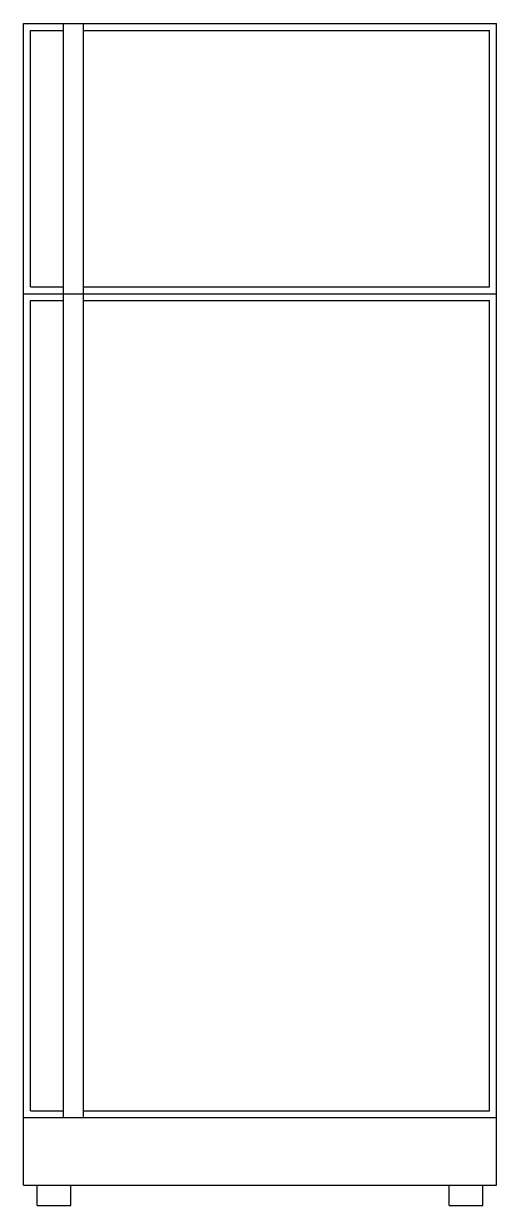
# Model space of a CAD drawing. Extents: x -0.35 to 0.35, y 0 to 1.75.
import ezdxf

# ---------------------------------------------------------------- set-up
doc = ezdxf.new("R2010")
doc.units = 0
doc.header["$MEASUREMENT"] = 0
doc.layers.get('0').update_dxf_attribs({"linetype": 'CONTINUOUS'})

msp = doc.modelspace()

# ---------------------------------------------------------------- linework, layer by layer
for p, q in [((-0.35, 1.75), (0.35, 1.75)), ((-0.35, 0.03), (-0.35, 1.75)), ((-0.34, 1.36), (-0.34, 1.74)), ((-0.34, 1.74), (-0.2917, 1.74)), ((-0.2917, 1.75), (-0.2917, 0.13)), ((-0.2617, 1.75), (-0.2617, 0.13)), ((-0.2617, 1.74), (0.34, 1.74)), ((0.34, 1.36), (0.34, 1.74)), ((0.35, 0.03), (0.35, 1.75)), ((-0.35, 1.35), (0.35, 1.35)), ((-0.34, 1.36), (-0.2917, 1.36)), ((-0.2617, 1.36), (0.34, 1.36)), ((-0.34, 0.14), (-0.34, 1.34)), ((-0.34, 1.34), (-0.2917, 1.34)), ((-0.2617, 1.34), (0.34, 1.34)), ((0.34, 0.14), (0.34, 1.34)), ((-0.35, 0.13), (0.35, 0.13)), ((-0.34, 0.14), (-0.2917, 0.14)), ((-0.2617, 0.14), (0.34, 0.14)), ((-0.35, 0.03), (0.35, 0.03)), ((-0.33, 0), (-0.33, 0.03)), ((-0.28, 0), (-0.28, 0.03)), ((0.28, 0), (0.28, 0.03)), ((0.33, 0), (0.33, 0.03)), ((-0.33, 0), (-0.28, 0)), ((0.28, 0), (0.33, 0))]:
    msp.add_line(p, q)

doc.saveas('drawing.dxf')
